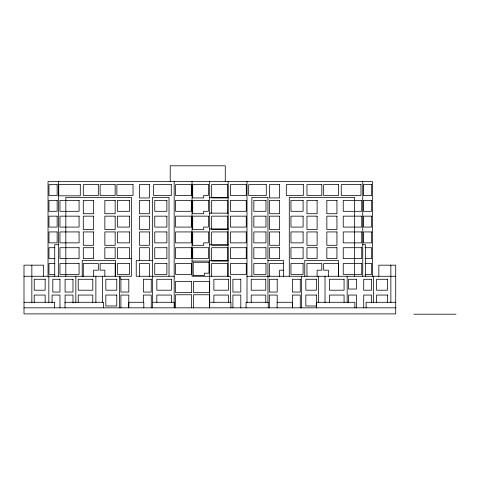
<?xml version="1.0" encoding="UTF-8"?>
<svg xmlns="http://www.w3.org/2000/svg" width="480" height="480" viewBox="0 0 480 480"><rect width="100%" height="100%" fill="white"/><g stroke="black" fill="none" stroke-linecap="round" stroke-linejoin="round"><path stroke-width="0.72" d="M209.682 197.358L228.144 197.358M209.682 213.144L228.144 213.144M209.682 228.924L228.144 228.924M58.356 244.704L54.714 244.704L54.714 276.264M209.682 244.704L228.144 244.704M362.736 244.704L365.484 244.704L365.484 276.264M54.912 247.716L48.966 247.716L48.966 258.642L54.912 258.642M364.974 247.716L371.664 247.716L371.664 258.642L364.974 258.642M131.382 258.642L117.426 258.642L117.426 247.716L129.564 247.716L129.564 258.642M152.628 260.484L136.236 260.484L136.236 276.264L174.174 276.264M209.682 260.484L228.144 260.484M267.948 260.484L283.518 260.484L283.518 276.264M192.03 261.072L209.682 261.072M54.912 263.502L48.966 263.502L48.966 274.422L54.912 274.422M283.518 263.502L269.628 263.502L269.628 276.852M364.974 263.502L371.664 263.502L371.664 274.422L364.974 274.422M283.518 270.174L279.642 270.174L279.642 276.852M24 276.264L131.382 276.264L131.382 197.358L65.832 197.358L65.832 276.264M247.008 276.264L395.718 276.264M120.912 279.282L128.802 279.282L128.802 292.05L120.912 292.05L120.912 279.282L119.712 276.264M387.72 279.282L376.548 279.282L376.548 290.208L387.474 290.208L387.474 279.282M387.72 295.062L376.548 295.062L376.548 302.346M24 302.28L54.654 302.28L54.654 307.83M395.718 302.28L366.096 302.28L366.096 307.83M24 307.83L395.718 307.83M413.814 314.202L456 314.202M390.864 265.164L390.864 302.688M387.474 295.062L387.474 302.346M378.834 276.264L378.834 265.164L395.718 265.164L395.718 313.896L24 313.896L24 265.164L43.488 265.164L43.488 276.264M373.56 276.264L373.56 302.688M372.396 276.264L372.396 181.578L48.036 181.578L48.036 276.264M371.604 302.862L371.604 295.062L363.714 295.062L363.714 307.83M362.754 181.578L362.754 276.264M356.43 307.83L356.43 295.062L348.54 295.062L348.54 302.862M354.894 307.83L354.894 302.28L316.314 302.28L316.314 307.83M354.534 276.264L354.534 197.358L289.284 197.358L289.284 276.264M347.16 276.264L347.16 302.688M344.076 302.346L344.076 295.062L329.508 295.062L329.508 302.346M338.52 276.264L338.52 263.502L323.652 263.502L323.652 270.174L328.356 270.174L328.356 276.264M338.448 276.264L338.448 260.484L304.764 260.484L304.764 276.264M325.008 276.264L325.008 302.688M318.63 276.264L318.63 302.688M317.118 276.264L317.118 270.174L321.828 270.174L321.828 263.502L306.96 263.502L306.96 276.264M301.638 276.264L301.638 307.83M300.27 307.83L300.27 295.062L292.38 295.062L292.38 307.83L292.35 302.28L277.122 302.28L277.122 307.83M277.206 302.862L277.206 295.062L269.316 295.062L269.316 307.83M268.242 307.83L268.242 302.28L246.072 302.28L246.072 307.83M267.948 302.688L267.948 197.358L251.868 197.358L251.868 276.264M265.776 302.346L265.776 295.062L251.208 295.062L251.208 302.346M247.008 181.578L247.008 302.688M240.804 307.83L240.804 295.062L232.914 295.062L232.914 307.83M230.94 307.83L230.94 302.28L209.604 302.28L209.604 307.83M230.622 302.688L230.622 276.264L192.03 276.264L192.03 181.578M228.45 302.346L228.45 295.062L213.882 295.062L213.882 302.346M228.144 181.578L228.144 276.264M227.748 213.144L227.748 200.376L211.662 200.376L211.662 213.144M227.748 276.264L227.748 263.502L211.662 263.502L211.662 276.264M225.276 181.578L225.276 165.798L170.226 165.798L170.226 181.578M209.682 181.578L209.682 307.83M209.538 307.83L209.538 294.756L193.452 294.756L193.452 307.83M191.634 307.83L191.634 294.756L175.548 294.756L175.548 307.83M174.444 307.83L174.444 302.28L152.394 302.28L152.394 307.83M174.174 181.578L174.174 307.83M171.396 302.346L171.396 295.062L156.828 295.062L156.828 302.346M169.014 276.264L169.014 197.358L152.628 197.358L152.628 302.688M151.26 307.83L151.26 295.062L143.37 295.062L143.37 302.862M149.364 260.484L149.364 247.716L139.506 247.716L139.506 260.484M149.364 276.264L149.364 263.502L139.506 263.502L139.506 276.264M143.808 307.83L143.808 302.28L128.748 302.28L128.748 307.83L128.802 295.062L120.912 295.062L120.912 307.83M119.544 276.264L119.544 307.83M115.602 276.264L115.602 260.484L82.218 260.484L82.218 276.264M115.158 276.264L115.158 263.502L100.134 263.502L100.134 270.174L104.844 270.174L104.844 276.264M103.488 307.83L103.488 302.28L65.028 302.28L65.028 307.83M102.552 276.264L102.552 302.688M95.874 276.264L95.874 302.688M93.606 276.264L93.606 270.174L98.31 270.174L98.31 263.502L83.292 263.502L83.292 276.264M92.79 302.346L92.79 295.062L78.222 295.062L78.222 302.346M75.846 276.264L75.846 302.688M72.978 302.862L72.978 295.062L65.082 295.062L65.082 302.862M59.958 307.83L59.958 295.062L52.068 295.062L52.068 302.862M58.356 181.578L58.356 276.264M48.84 276.264L48.84 302.688M45.144 302.346L45.144 295.062L34.218 295.062L34.218 302.346M31.848 265.164L31.848 302.688M57.144 184.596L48.966 184.596L48.966 195.516L57.144 195.516L57.144 184.596M80.292 184.596L58.74 184.596L58.74 195.822L80.292 195.822L80.292 184.596M98.31 184.596L83.292 184.596L83.292 195.516L98.31 195.516L98.31 184.596M115.158 184.596L100.134 184.596L100.134 195.516L115.158 195.516L115.158 184.596M133.038 184.596L116.88 184.596L116.88 195.516L133.038 195.516L133.038 184.596M149.364 184.596L139.506 184.596L139.506 197.946L149.364 197.946L149.364 184.596M171.282 184.596L153.6 184.596L153.6 195.516L171.282 195.516L171.282 184.596M191.328 184.596L175.548 184.596L175.548 195.516L191.328 195.516L191.328 184.596M208.356 184.596L192.708 184.596L192.708 197.946L203.688 197.946L203.688 195.516L208.356 195.516L208.356 184.596M227.748 184.596L211.662 184.596L211.662 197.946L227.748 197.946L227.748 184.596M246.258 184.596L230.478 184.596L230.478 195.516L246.258 195.516L246.258 184.596M266.28 184.596L248.682 184.596L248.682 195.516L266.28 195.516L266.28 184.596M279.642 184.596L269.484 184.596L269.484 197.946L279.642 197.946L279.642 184.596M303.318 184.596L286.32 184.596L286.32 195.516L303.318 195.516L303.318 184.596M321.828 184.596L306.96 184.596L306.96 195.516L321.828 195.516L321.828 184.596M338.52 184.596L323.652 184.596L323.652 195.516L338.52 195.516L338.52 184.596M360.978 184.596L341.25 184.596L341.25 195.516L360.978 195.516L360.978 184.596M371.664 184.596L363.486 184.596L363.486 195.516L371.664 195.516L371.664 184.596M57.144 200.376L48.966 200.376L48.966 211.302L57.144 211.302L57.144 200.376M79.074 200.376L59.958 200.376L59.958 211.302L79.074 211.302L79.074 200.376M93.606 200.376L83.292 200.376L83.292 213.726L93.606 213.726L93.606 200.376M115.158 200.376L104.844 200.376L104.844 213.726L115.158 213.726L115.158 200.376M129.564 200.376L117.426 200.376L117.426 211.302L129.564 211.302L129.564 200.376M149.364 200.376L139.506 200.376L139.506 213.726L149.364 213.726L149.364 200.376M166.89 200.376L154.752 200.376L154.752 211.302L166.89 211.302L166.89 200.376M191.328 200.376L175.548 200.376L175.548 211.302L191.328 211.302L191.328 200.376M208.356 200.376L192.708 200.376L192.708 213.726L203.688 213.726L203.688 211.302L208.356 211.302L208.356 200.376M246.258 200.376L230.478 200.376L230.478 211.302L246.258 211.302L246.258 200.376M265.98 200.376L253.836 200.376L253.836 211.302L265.98 211.302L265.98 200.376M279.642 200.376L269.628 200.376L269.628 213.726L279.642 213.726L279.642 200.376M303.096 200.376L290.958 200.376L290.958 211.302L303.096 211.302L303.096 200.376M317.118 200.376L306.96 200.376L306.96 213.726L317.118 213.726L317.118 200.376M336.936 200.376L326.838 200.376L326.838 213.726L336.936 213.726L336.936 200.376M361.74 200.376L343.23 200.376L343.23 211.302L361.74 211.302L361.74 200.376M371.664 200.376L363.486 200.376L363.486 211.302L371.664 211.302L371.664 200.376M57.144 216.156L48.966 216.156L48.966 227.082L57.144 227.082L57.144 216.156M79.074 216.156L59.958 216.156L59.958 227.082L79.074 227.082L79.074 216.156M93.606 216.156L83.292 216.156L83.292 229.506L93.606 229.506L93.606 216.156M115.158 216.156L104.844 216.156L104.844 229.506L115.158 229.506L115.158 216.156M129.564 216.156L117.426 216.156L117.426 227.082L129.564 227.082L129.564 216.156M149.364 216.156L139.506 216.156L139.506 229.506L149.364 229.506L149.364 216.156M166.89 216.156L154.752 216.156L154.752 227.082L166.89 227.082L166.89 216.156M191.328 216.156L175.548 216.156L175.548 227.082L191.328 227.082L191.328 216.156M208.356 216.156L192.708 216.156L192.708 229.506L203.688 229.506L203.688 227.082L208.356 227.082L208.356 216.156M227.748 216.156L211.662 216.156L211.662 229.506L227.748 229.506L227.748 216.156M246.258 216.156L230.478 216.156L230.478 227.082L246.258 227.082L246.258 216.156M265.98 216.156L253.836 216.156L253.836 227.082L265.98 227.082L265.98 216.156M279.642 216.156L269.628 216.156L269.628 229.506L279.642 229.506L279.642 216.156M303.096 216.156L290.958 216.156L290.958 227.082L303.096 227.082L303.096 216.156M317.118 216.156L306.96 216.156L306.96 229.506L317.118 229.506L317.118 216.156M336.936 216.156L326.838 216.156L326.838 229.506L336.936 229.506L336.936 216.156M361.74 216.156L343.23 216.156L343.23 227.082L361.74 227.082L361.74 216.156M371.664 216.156L363.486 216.156L363.486 227.082L371.664 227.082L371.664 216.156M57.144 231.936L48.966 231.936L48.966 242.862L57.144 242.862L57.144 231.936M79.074 231.936L59.958 231.936L59.958 242.862L79.074 242.862L79.074 231.936M93.606 231.936L83.292 231.936L83.292 245.292L93.606 245.292L93.606 231.936M115.158 231.936L104.844 231.936L104.844 245.292L115.158 245.292L115.158 231.936M129.564 231.936L117.426 231.936L117.426 242.862L129.564 242.862L129.564 231.936M149.364 231.936L139.506 231.936L139.506 245.292L149.364 245.292L149.364 231.936M166.89 231.936L154.752 231.936L154.752 242.862L166.89 242.862L166.89 231.936M191.328 231.936L175.548 231.936L175.548 242.862L191.328 242.862L191.328 231.936M208.356 231.936L192.708 231.936L192.708 245.292L203.688 245.292L203.688 242.862L208.356 242.862L208.356 231.936M227.748 231.936L211.662 231.936L211.662 245.292L227.748 245.292L227.748 231.936M246.258 231.936L230.478 231.936L230.478 242.862L246.258 242.862L246.258 231.936M265.98 231.936L253.836 231.936L253.836 242.862L265.98 242.862L265.98 231.936M279.642 231.936L269.628 231.936L269.628 245.292L279.642 245.292L279.642 231.936M303.096 231.936L290.958 231.936L290.958 242.862L303.096 242.862L303.096 231.936M317.118 231.936L306.96 231.936L306.96 245.292L317.118 245.292L317.118 231.936M336.936 231.936L326.838 231.936L326.838 245.292L336.936 245.292L336.936 231.936M361.74 231.936L343.23 231.936L343.23 242.862L361.74 242.862L361.74 231.936M371.664 231.936L363.486 231.936L363.486 242.862L371.664 242.862L371.664 231.936M79.074 247.716L59.958 247.716L59.958 258.642L79.074 258.642L79.074 247.716M93.606 247.716L83.292 247.716L83.292 258.642L93.606 258.642L93.606 247.716M115.158 247.716L104.844 247.716L104.844 258.642L115.158 258.642L115.158 247.716M166.89 247.716L154.752 247.716L154.752 258.642L166.89 258.642L166.89 247.716M191.328 247.716L175.548 247.716L175.548 258.642L191.328 258.642L191.328 247.716M208.356 247.716L192.708 247.716L192.708 258.642L208.356 258.642L208.356 247.716M227.748 247.716L211.662 247.716L211.662 261.072L227.748 261.072L227.748 247.716M246.258 247.716L230.478 247.716L230.478 258.642L246.258 258.642L246.258 247.716M265.98 247.716L253.836 247.716L253.836 258.642L265.98 258.642L265.98 247.716M279.642 247.716L269.628 247.716L269.628 258.642L279.642 258.642L279.642 247.716M303.096 247.716L290.958 247.716L290.958 258.642L303.096 258.642L303.096 247.716M317.118 247.716L306.96 247.716L306.96 258.642L317.118 258.642L317.118 247.716M336.936 247.716L326.838 247.716L326.838 258.642L336.936 258.642L336.936 247.716M361.74 247.716L343.23 247.716L343.23 258.642L361.74 258.642L361.74 247.716M208.998 262.284L193.218 262.284L193.218 275.64L204.294 275.64L204.294 273.21L208.998 273.21L208.998 262.284M79.074 263.502L59.958 263.502L59.958 274.422L79.074 274.422L79.074 263.502M129.564 263.502L117.426 263.502L117.426 274.422L129.564 274.422L129.564 263.502M166.89 263.502L154.752 263.502L154.752 274.422L166.89 274.422L166.89 263.502M191.328 263.502L175.548 263.502L175.548 274.422L191.328 274.422L191.328 263.502M246.258 263.502L230.478 263.502L230.478 274.422L246.258 274.422L246.258 263.502M265.98 263.502L253.836 263.502L253.836 274.422L265.98 274.422L265.98 263.502M303.096 263.502L290.958 263.502L290.958 274.422L303.096 274.422L303.096 263.502M361.74 263.502L343.23 263.502L343.23 274.422L361.74 274.422L361.74 263.502M45.144 279.282L34.218 279.282L34.218 290.208L45.144 290.208L45.144 279.282M59.958 279.282L52.818 279.282L52.818 292.05L59.958 292.05L59.958 279.282M72.978 279.282L65.082 279.282L65.082 292.05L72.978 292.05L72.978 279.282M92.79 279.282L78.222 279.282L78.222 290.208L92.79 290.208L92.79 279.282M116.766 279.282L105.84 279.282L105.84 290.208L116.766 290.208L116.766 279.282M151.26 279.282L143.37 279.282L143.37 292.05L151.26 292.05L151.26 279.282M171.396 279.282L156.828 279.282L156.828 290.208L171.396 290.208L171.396 279.282M228.45 279.282L213.882 279.282L213.882 290.208L228.45 290.208L228.45 279.282M240.804 279.282L232.914 279.282L232.914 292.05L240.804 292.05L240.804 279.282M265.776 279.282L251.208 279.282L251.208 290.208L265.776 290.208L265.776 279.282M277.206 279.282L269.316 279.282L269.316 292.05L277.206 292.05L277.206 279.282M300.27 279.282L292.38 279.282L292.38 292.05L300.27 292.05L300.27 279.282M316.458 279.282L305.838 279.282L305.838 290.208L316.458 290.208L316.458 279.282M344.076 279.282L329.508 279.282L329.508 290.208L344.076 290.208L344.076 279.282M356.43 279.282L348.54 279.282L348.54 289.032L356.43 289.032L356.43 279.282M371.604 279.282L363.714 279.282L363.714 290.208L371.604 290.208L371.604 279.282M191.634 281.406L175.548 281.406L175.548 292.632L191.634 292.632L191.634 281.406M209.538 281.406L193.452 281.406L193.452 292.632L209.538 292.632L209.538 281.406M116.766 295.062L105.84 295.062L105.84 305.988L116.766 305.988L116.766 295.062M316.458 295.062L305.838 295.062L305.838 305.988L316.458 305.988L316.458 295.062"/></g></svg>
